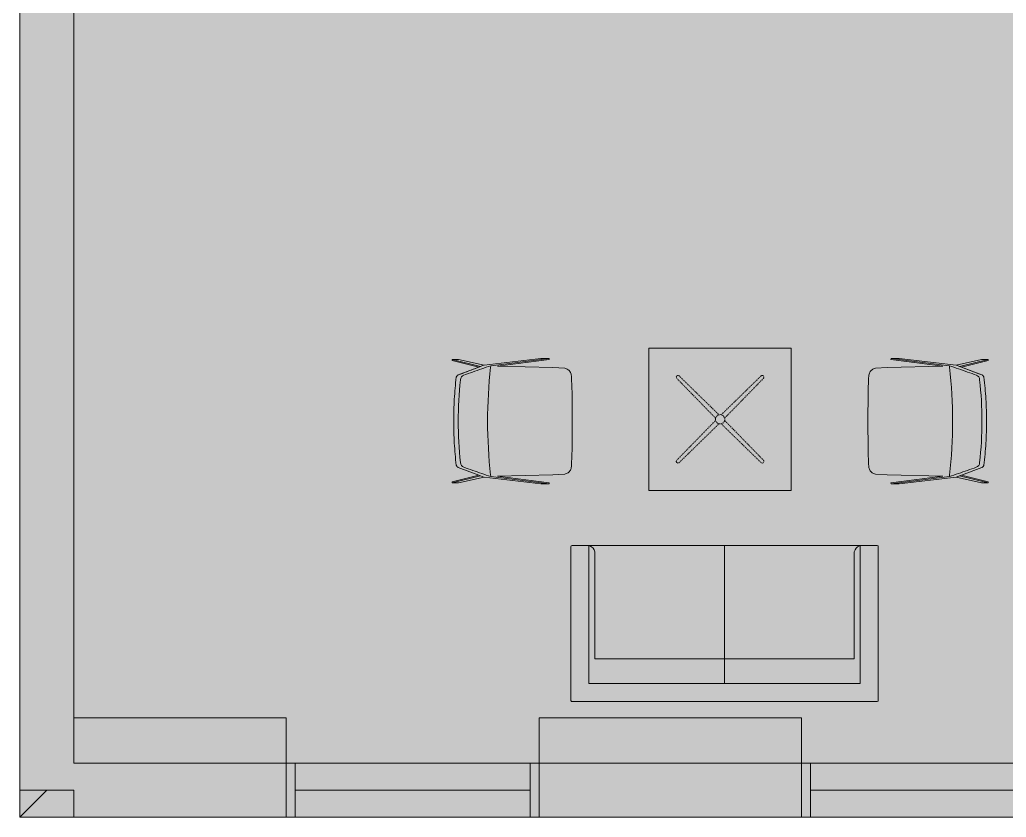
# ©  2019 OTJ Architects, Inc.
# Model space of a CAD drawing. Header units: inches. Extents: x 0 to 1536, y 72 to 1354.
# Drawn here: x 0 to 218.4, y 72 to 248.6 of the extents above; entities that cross this region are included whole.
import ezdxf

# ---------------------------------------------------------------- set-up
doc = ezdxf.new("R2010")
doc.units = ezdxf.units.IN
doc.header["$MEASUREMENT"] = 0
doc.linetypes.add('Dash', pattern=[0.25, 0.125, -0.125])
for name, color, linetype, lineweight in [('1600 K ST 6th Floor-Clean-REVISED_dwg', 8, 'Continuous', 9), ('A-COLS', 52, 'Continuous', 13), ('A-DETL', 90, 'Continuous', 9), ('A-DETL-GENF', 92, 'Continuous', 9), ('A-Glaz-Exst', 7, 'Continuous', 9), ('A-WALL', 113, 'Continuous', 13), ('A-WALL-PATT', 111, 'Continuous', 13), ('I-FURN', 30, 'Continuous', 9), ('I-FURN-HDLN', 30, 'Dash', 9)]:
    doc.layers.add(name, color=color, linetype=linetype, lineweight=lineweight)

# ---------------------------------------------------------------- blocks, each defined once
blk = doc.blocks.new('Table-Coffee-Teknion-BBSTQ_Sina-R2013 - 28 3_8_ High-7072781-Level XX  POWER _ SIGNAL')
at = {"layer": 'I-FURN'}
for p, q in [((15.75, 15.75), (-15.75, 15.75)), ((-15.75, 15.75), (-15.75, -15.75)), ((15.75, -15.75), (15.75, 15.75)), ((-15.75, -15.75), (15.75, -15.75))]:
    blk.add_line(p, q, dxfattribs=at)
at = {"layer": 'I-FURN-HDLN'}
for p, q in [((-1, 0.25), (-9.59, 9.06)), ((-0.25, 1), (-9.06, 9.59)), ((0.25, 1), (9.06, 9.59)), ((1, 0.25), (9.59, 9.06)), ((-1, -0.25), (-9.59, -9.06)), ((-0.25, -1), (-9.06, -9.59)), ((0.25, -1), (9.06, -9.59)), ((1, -0.25), (9.59, -9.06))]:
    blk.add_line(p, q, dxfattribs=at)
for centre, radius, start, end in [((-9.32, 9.32), 0.375, 45.7247, 224.2682), ((9.32, 9.32), 0.375, 315.7318, 134.2753), ((0, 0), 1.03, 0, 180), ((0, 0), 1.03, 180, 0), ((-9.32, -9.32), 0.375, 135.7318, 314.2753), ((9.32, -9.32), 0.375, 225.7247, 44.2682)]:
    blk.add_arc(centre, radius, start, end, dxfattribs=at)
blk = doc.blocks.new('Chair-Lounge-Teknion-STKW_Keele_Wood_Back-2013 - Exposed Wood Back-7072774-Level XX  POWER _ SIGNAL')
at = {"layer": 'I-FURN'}
for p, q in [((-12.13, 6.97), (-13.67, 13.3)), ((-13.41, 13.29), (-13.67, 13.29)), ((-13.67, 13.29), (-13.67, 11.85)), ((-11.98, 7.39), (-13.41, 13.29)), ((11.97, 7.38), (13.41, 13.29)), ((13.41, 13.29), (11.97, 7.38)), ((13.66, 13.29), (12.13, 6.97)), ((13.67, 13.29), (13.41, 13.29)), ((13.67, 11.85), (13.67, 13.29)), ((-13.67, 11.85), (-12.42, 6.21)), ((-10.23, 11.93), (-11.98, 7.39)), ((11.97, 7.38), (10.23, 11.93)), ((12.42, 6.21), (13.67, 11.85)), ((12.41, 6.23), (11.97, 7.38)), ((-12.42, 6.21), (-13.91, -6.37)), ((-13.91, -8.19), (-12.25, 4.7)), ((12.27, 4.72), (13.91, -8.19)), ((13.91, -6.37), (12.42, 6.21)), ((-13.67, -8.22), (-12.19, 3.24)), ((-12.19, 3.24), (-11.86, -9.04)), ((11.86, -9.05), (12.19, 3.24)), ((12.19, 3.24), (13.67, -8.22)), ((-13.91, -6.37), (-13.91, -8.19)), ((13.91, -8.19), (13.91, -6.37)), ((-13.91, -8.19), (-13.67, -8.22)), ((13.67, -8.22), (13.91, -8.19)), ((-11.86, -9.04), (-11.73, -11.66)), ((11.73, -11.66), (11.86, -9.05))]:
    blk.add_line(p, q, dxfattribs=at)
for centre, radius, start, end in [((-9.17, 10.31), 1.1, 88.8625, 160.9321), ((9.17, 10.31), 1.1, 19.0679, 91.1375), ((0.01, -103.95), 109.37, 83.7193, 96.2801)]:
    blk.add_arc(centre, radius, start, end, dxfattribs=at)
for centre, major_axis, ratio, start_param, end_param in [((0, -61.26), (77.88, 0), 0.939693, 1.453053, 1.688539), ((-3.18, -62.49), (0, 67.83), 0.991455, 0.130958, 0.135717), ((3.19, -62.49), (0, 67.83), 0.991482, 6.147737, 6.15223)]:
    blk.add_ellipse(centre, major_axis=major_axis, ratio=ratio, start_param=start_param, end_param=end_param, dxfattribs=at)
for points in [[(-10.23, 11.93), (-10.47, 11.3), (-10.96, 10.04), (-11.69, 8.13), (-12.17, 6.85), (-12.42, 6.21)], [(-9.74, 12.36), (-9.79, 12.33), (-9.88, 12.29), (-10.01, 12.22), (-10.1, 12.14), (-10.17, 12.07), (-10.22, 12), (-10.23, 11.95), (-10.23, 11.93)], [(9.74, 12.36), (8.12, 12.55), (4.88, 12.84), (0, 12.98), (-4.88, 12.84), (-8.12, 12.55), (-9.74, 12.36)], [(10.23, 11.93), (10.23, 11.95), (10.22, 12), (10.17, 12.07), (10.1, 12.15), (10.01, 12.22), (9.88, 12.29), (9.79, 12.33), (9.74, 12.36)], [(-12.28, 4.72), (-12.04, 5.39), (-11.58, 6.73), (-10.89, 8.74), (-10.43, 10.07), (-10.19, 10.73)], [(12.27, 4.72), (12.04, 5.39), (11.59, 6.72), (10.9, 8.7), (10.44, 10.02), (10.21, 10.67)], [(-11.73, -11.66), (-11.7, -11.8), (-11.62, -12.05), (-11.42, -12.4), (-11.14, -12.7), (-10.8, -12.93), (-10.42, -13.08), (-10.15, -13.12), (-10.02, -13.13)], [(10.05, -13.13), (10.19, -13.12), (10.45, -13.07), (10.82, -12.92), (11.15, -12.69), (11.42, -12.39), (11.62, -12.04), (11.7, -11.79), (11.73, -11.66)], [(-10.02, -13.13), (-9.25, -13.17), (-7.72, -13.23), (-6.18, -13.27), (-5.4, -13.28)], [(-5.4, -13.28), (-4.5, -13.29), (-2.7, -13.3), (-0.9, -13.3), (0, -13.3)], [(0, -13.3), (0.9, -13.3), (2.7, -13.3), (4.5, -13.29), (5.4, -13.28)], [(5.4, -13.28), (6.18, -13.27), (7.73, -13.23), (9.28, -13.17), (10.05, -13.13)]]:
    blk.add_open_spline(points, degree=3, dxfattribs=at)
blk = doc.blocks.new('Chair-Lounge-Teknion-STKW_Keele_Wood_Back-2013 - Exposed Wood Back-7088217-Level XX  POWER _ SIGNAL')
at = {"layer": 'I-FURN'}
for p, q in [((-11.86, 9.04), (-11.73, 11.66)), ((11.73, 11.66), (11.86, 9.05)), ((-12.19, -3.24), (-11.86, 9.04)), ((11.86, 9.05), (12.19, -3.24)), ((-13.91, 8.19), (-13.67, 8.22)), ((-13.91, 6.37), (-13.91, 8.19)), ((-13.91, 8.19), (-12.25, -4.7)), ((-13.67, 8.22), (-12.19, -3.24)), ((12.19, -3.24), (13.67, 8.22)), ((12.27, -4.72), (13.91, 8.19)), ((13.67, 8.22), (13.91, 8.19)), ((13.91, 8.19), (13.91, 6.37)), ((-12.42, -6.21), (-13.91, 6.37)), ((13.91, 6.37), (12.42, -6.21)), ((-13.67, -11.85), (-12.42, -6.21)), ((12.41, -6.23), (11.97, -7.38)), ((12.42, -6.21), (13.67, -11.85)), ((-12.13, -6.97), (-13.67, -13.3)), ((-11.98, -7.39), (-13.41, -13.29)), ((-10.23, -11.93), (-11.98, -7.39)), ((11.97, -7.38), (10.23, -11.93)), ((11.97, -7.38), (13.41, -13.29)), ((13.41, -13.29), (11.97, -7.38)), ((13.66, -13.29), (12.13, -6.97)), ((-13.67, -13.29), (-13.67, -11.85)), ((13.67, -11.85), (13.67, -13.29)), ((-13.41, -13.29), (-13.67, -13.29)), ((13.67, -13.29), (13.41, -13.29))]:
    blk.add_line(p, q, dxfattribs=at)
for centre, radius, start, end in [((0.01, 103.95), 109.37, 263.7199, 276.2807), ((-9.17, -10.31), 1.1, 199.0679, 271.1375), ((9.17, -10.31), 1.1, 268.8625, 340.9321)]:
    blk.add_arc(centre, radius, start, end, dxfattribs=at)
for centre, major_axis, ratio, start_param, end_param in [((-3.18, 62.49), (0, 67.83), 0.991455, 3.005875, 3.010635), ((3.19, 62.49), (0, 67.83), 0.991482, 3.272548, 3.277041), ((0, 61.26), (77.88, 0), 0.939693, 4.594646, 4.830132)]:
    blk.add_ellipse(centre, major_axis=major_axis, ratio=ratio, start_param=start_param, end_param=end_param, dxfattribs=at)
for points in [[(-11.73, 11.66), (-11.7, 11.8), (-11.62, 12.05), (-11.42, 12.4), (-11.14, 12.7), (-10.8, 12.93), (-10.42, 13.08), (-10.15, 13.12), (-10.02, 13.13)], [(-10.02, 13.13), (-9.25, 13.17), (-7.72, 13.23), (-6.18, 13.27), (-5.4, 13.28)], [(-5.4, 13.28), (-4.5, 13.29), (-2.7, 13.3), (-0.9, 13.3), (0, 13.3)], [(0, 13.3), (0.9, 13.3), (2.7, 13.3), (4.5, 13.29), (5.4, 13.28)], [(5.4, 13.28), (6.18, 13.27), (7.73, 13.23), (9.28, 13.17), (10.05, 13.13)], [(10.05, 13.13), (10.19, 13.12), (10.45, 13.07), (10.82, 12.92), (11.15, 12.69), (11.42, 12.39), (11.62, 12.04), (11.7, 11.79), (11.73, 11.66)], [(-10.23, -11.93), (-10.47, -11.3), (-10.96, -10.04), (-11.69, -8.13), (-12.17, -6.85), (-12.42, -6.21)], [(-12.28, -4.72), (-12.04, -5.39), (-11.58, -6.73), (-10.89, -8.74), (-10.43, -10.07), (-10.19, -10.73)], [(12.27, -4.72), (12.04, -5.39), (11.59, -6.72), (10.9, -8.7), (10.44, -10.02), (10.21, -10.67)], [(-9.74, -12.36), (-9.79, -12.33), (-9.88, -12.29), (-10.01, -12.22), (-10.1, -12.14), (-10.17, -12.07), (-10.22, -12), (-10.23, -11.95), (-10.23, -11.93)], [(9.74, -12.36), (8.12, -12.55), (4.88, -12.84), (0, -12.98), (-4.88, -12.84), (-8.12, -12.55), (-9.74, -12.36)], [(10.23, -11.93), (10.23, -11.95), (10.22, -12), (10.17, -12.07), (10.1, -12.15), (10.01, -12.22), (9.88, -12.29), (9.79, -12.33), (9.74, -12.36)]]:
    blk.add_open_spline(points, degree=3, dxfattribs=at)
blk = doc.blocks.new('Seating-Lounge_Settee-Teknion-STLA_Infinito-R2013 - Settee-7072772-Level XX  POWER _ SIGNAL')
at = {"layer": 'I-FURN'}
for p, q in [((-34.02, 17.01), (-34.02, -17.01)), ((33.77, 17.26), (-33.77, 17.26)), ((34.02, -17.01), (34.02, 17.01)), ((-30.02, 13.26), (30.02, 13.26)), ((-30.02, -17.26), (-30.02, 13.26)), ((0, -17.26), (0, 13.26)), ((30.02, 13.26), (30.02, -17.26)), ((-28.7, 7.84), (-28.7, -15.91)), ((28.7, 7.84), (-28.7, 7.84)), ((28.7, 7.84), (28.7, -15.91)), ((-33.77, -17.26), (33.77, -17.26))]:
    blk.add_line(p, q, dxfattribs=at)
for centre, radius, start, end in [((-33.77, 17.01), 0.25, 90, 180), ((33.77, 17.01), 0.25, 360, 90), ((-33.77, -17.01), 0.25, 180, 270), ((-30.46, -15.51), 1.8, 289.8454, 347.1609), ((30.46, -15.51), 1.8, 192.8391, 250.1546), ((33.77, -17.01), 0.25, 270, 360)]:
    blk.add_arc(centre, radius, start, end, dxfattribs=at)
blk = doc.blocks.new('perimeter columns - perimeter columns-7228800-Level XX  POWER _ SIGNAL')
at = {"layer": 'A-COLS', "lineweight": 9}
h = blk.add_hatch(color=7, dxfattribs=at)
h.paths.add_polyline_path([(12, 84), (59, 84), (59, 94), (12, 94)], flags=0)
h.paths.add_polyline_path([(115, 84), (173, 84), (173, 94), (115, 94)], flags=0)
h.paths.add_polyline_path([(229, 84), (287, 84), (287, 94), (229, 94)], flags=0)
h.paths.add_polyline_path([(401, 84), (401, 94), (343, 94), (343, 84)], flags=0)
h.paths.add_polyline_path([(457, 84), (515, 84), (515, 94), (457, 94)], flags=0)
h.paths.add_polyline_path([(1184.95, 84), (1184.95, 94), (1159.95, 94), (1159.95, 84), (1179.07, 84)], flags=0)
h.paths.add_polyline_path([(1056.95, 84), (1079.95, 84), (1079.95, 94), (1056.95, 94)], flags=0)
h.paths.add_polyline_path([(1305.95, 84), (1305.95, 94), (1287.95, 94), (1287.95, 84), (1303.33, 84)], flags=0)
h.paths.add_polyline_path([(571, 84), (629, 84), (629, 94), (571, 94)], flags=0)
h.paths.add_polyline_path([(1390.51, 84), (1421.51, 84), (1426.24, 85.3), (1422.09, 94), (1390.51, 94)], flags=0)
h.paths.add_polyline_path([(953.33, 84), (953.95, 84), (953.95, 94), (931.95, 94), (931.95, 84), (941.03, 84)], flags=0)
h.paths.add_polyline_path([(685, 84), (743.95, 84), (743.95, 94), (685, 94), (685, 90.18)], flags=0)
h.paths.add_polyline_path([(838.95, 84), (838.95, 94), (819.95, 94), (819.95, 84), (832.82, 84)], flags=0)
h.paths.add_polyline_path([(1523.01, 178.61), (1524.2, 182.34), (1524.2, 206.47), (1515.95, 206.47), (1515.95, 182.29), (1519.44, 180.47)], flags=0)
h.paths.add_polyline_path([(1515.95, 318.22), (1524.2, 318.22), (1524.2, 348.22), (1515.95, 348.22), (1515.95, 345.4)], flags=0)
h.paths.add_polyline_path([(1524.2, 436.04), (1524.2, 456.04), (1515.95, 456.04), (1515.95, 436.04)], flags=0)
h.paths.add_polyline_path([(1524.2, 551.04), (1524.2, 569.54), (1515.95, 569.54), (1515.95, 551.04)], flags=0)
h.paths.add_polyline_path([(1524.2, 680.5), (1524.2, 704.5), (1515.95, 704.5), (1515.95, 680.5)], flags=0)
h.paths.add_polyline_path([(562.49, 696.5), (574.9, 696.5), (574.9, 704.5), (560.9, 704.5), (560.9, 769.75), (547.9, 769.75), (547.9, 696.5), (560.9, 696.5)], flags=0)
h.paths.add_polyline_path([(1287.27, 696.5), (1301.45, 696.5), (1301.45, 704.5), (1270.45, 704.5), (1270.45, 696.5), (1274.69, 696.5)], flags=0)
h.paths.add_polyline_path([(932.2, 696.5), (952.2, 696.5), (952.2, 704.5), (932.2, 704.5), (932.2, 698.78)], flags=0)
h.paths.add_polyline_path([(832.82, 696.5), (833.7, 696.5), (833.7, 704.5), (815.2, 704.5), (815.2, 696.5), (823.75, 696.5)], flags=0)
h.paths.add_polyline_path([(1410.45, 696.5), (1410.45, 704.5), (1385.45, 704.5), (1385.45, 696.5), (1410.4, 696.5)], flags=0)
h.paths.add_polyline_path([(739.8, 696.5), (739.8, 704.5), (722.81, 704.5), (722.81, 696.5)], flags=0)
h.paths.add_polyline_path([(1182.95, 696.5), (1182.95, 704.5), (1159.7, 704.5), (1159.7, 696.5), (1179.83, 696.5)], flags=0)
h.paths.add_polyline_path([(1075.7, 696.5), (1075.7, 704.5), (1049.7, 704.5), (1049.7, 696.5)], flags=0)
at = {"layer": 'A-COLS', "color": 8, "lineweight": 20}
for p, q in [((12, 94), (12, 84)), ((59, 94), (12, 94)), ((59, 84), (59, 94)), ((115, 94), (115, 84)), ((173, 94), (115, 94)), ((173, 84), (173, 94)), ((12, 84), (59, 84)), ((115, 84), (173, 84))]:
    blk.add_line(p, q, dxfattribs=at)
blk = doc.blocks.new('1600 K ST 6th Floor-Clean-REVISED_dwg-7023626-Level XX  POWER _ SIGNAL')
at = {"layer": 'A-Glaz-Exst'}
for p, q in [((61, 84), (59, 84)), ((59, 84), (115, 84)), ((113, 84), (115, 84)), ((175, 84), (173, 84)), ((173, 84), (229, 84)), ((59, 72), (115, 72)), ((173, 72), (229, 72))]:
    blk.add_line(p, q, dxfattribs=at)
at = {"layer": 'A-Glaz-Exst', "flags": 128}
for points in [[(59, 72), (61, 72), (61, 84)], [(115, 72), (113, 72), (113, 84)], [(173, 72), (175, 72), (175, 84)], [(61, 78), (61, 78), (113, 78), (113, 78), (61, 78), (61, 78), (113, 78)], [(175, 78), (175, 78), (227, 78)], [(227, 78), (175, 78), (175, 78), (227, 78)]]:
    blk.add_lwpolyline(points, dxfattribs=at)
at = {"layer": 'A-WALL-PATT', "color": 7, "lineweight": 9, "flags": 128}
blk.add_lwpolyline([(6, 78), (0, 72)], close=True, dxfattribs=at)

msp = doc.modelspace()

# ---------------------------------------------------------------- hatches: boundary and pattern name
at = {"layer": 'A-DETL-GENF'}
h = msp.add_hatch(color=9, dxfattribs=at)
h.paths.add_polyline_path([(226.89, 72), (229, 72), (229, 94), (251.4, 94), (251.4, 278), (207.4, 278.03), (207.4, 330.67), (206.65, 330.67), (206.65, 332.17), (208.15, 332.17), (208.15, 332.67), (209.65, 332.67), (209.65, 332.17), (211.4, 332.17), (211.4, 368.42), (209.65, 368.42), (209.65, 367.92), (208.15, 367.92), (208.15, 368.42), (206.65, 368.42), (206.65, 369.92), (207.4, 369.92), (207.4, 372.3), (50, 372.3), (50, 288.8), (12, 288.8), (12, 94), (59, 94), (59, 72), (115, 72), (115, 94), (173, 94), (173, 72), (211.4, 72)], flags=0)
h.paths.add_polyline_path([(0, 72), (12, 72), (12, 78), (0, 78), (0, 76.47)], flags=0)
h.paths.add_polyline_path([(140.33, 265.35), (125.37, 265.35), (125.37, 284.85), (162.62, 284.85), (162.62, 265.35)], flags=0)
h.paths.add_polyline_path([(46.5, 292.3), (46.5, 372.3), (12, 372.3), (12, 292.3), (36.48, 292.3)], flags=0)
h.paths.add_polyline_path([(203.4, 378.3), (203.4, 411.67), (200.09, 411.67), (200.09, 415.17), (203.4, 415.17), (203.4, 422.55), (211.4, 422.55), (211.4, 462.55), (203.4, 462.55), (203.4, 466.3), (12, 466.3), (12, 378.3), (166, 378.3), (166, 415.17), (172.09, 415.17), (172.09, 411.67), (169.5, 411.67), (169.5, 378.3), (181.19, 378.3)], flags=0)
h.paths.add_polyline_path([(120.4, 472.3), (122, 472.3), (122, 473.89), (121.25, 473.89), (121.25, 475.39), (122, 475.39), (122, 505.64), (121.25, 505.64), (121.25, 507.14), (122, 507.14), (121.98, 520.87), (103.5, 520.87), (103.5, 537.12), (108.5, 537.12), (108.5, 628.62), (12, 628.62), (12, 472.3), (118.06, 472.3)], flags=0)
h.paths.add_polyline_path([(128.35, 537.12), (203, 537.12), (203, 570.5), (211, 570.5), (211, 612.5), (203, 612.5), (203, 642.5), (114.5, 642.5), (114.5, 537.12), (128, 537.12)], flags=0)
h.paths.add_polyline_path([(108.5, 632.62), (108.5, 656.22), (12, 656.22), (12, 632.62), (92.85, 632.62)], flags=0)
h.paths.add_polyline_path([(203, 650.5), (203, 680.5), (211, 680.5), (211, 722.5), (203, 722.5), (203, 754.28), (114.5, 754.28), (114.5, 650.5), (164.13, 650.5)], flags=0)
h.paths.add_polyline_path([(53.77, 660.11), (108.5, 660.11), (108.5, 754.28), (104, 754.28), (104, 771.47), (120.5, 771.47), (120.5, 799), (120.4, 799), (120.4, 845.5), (12, 845.5), (12, 660.11)], flags=0)
h.paths.add_polyline_path([(400.01, 676.82), (453, 676.82), (453, 757.69), (547.9, 757.69), (547.9, 769.75), (560.9, 769.75), (560.9, 832.75), (550.9, 832.75), (550.9, 878.5), (560.9, 878.5), (560.9, 934.62), (550.9, 934.62), (550.9, 980.37), (560.9, 980.37), (560.9, 1036.5), (550.9, 1036.5), (550.9, 1082.25), (560.9, 1082.25), (560.9, 1138.25), (550.9, 1138.25), (550.9, 1185.37), (560.9, 1185.37), (560.9, 1333.62), (550.9, 1333.62), (550.9, 1341.62), (510.5, 1341.62), (510.5, 1353.62), (454.5, 1353.62), (454.5, 1333.62), (379, 1333.62), (379, 1353.62), (323, 1353.62), (323, 1333.62), (275, 1333.62), (275, 1353.62), (219, 1353.62), (219, 1333.62), (179.5, 1333.62), (179.5, 1353.62), (123.5, 1353.62), (123.5, 1333.62), (84, 1333.62), (84, 1353.62), (28, 1353.62), (28, 1333.62), (12, 1333.62), (12, 1162.37), (22.25, 1162.37), (22.25, 1157.37), (37.25, 1157.37), (37.25, 1107.62), (12, 1107.62), (12, 974.75), (74.5, 974.75), (74.5, 945.5), (114, 945.5), (114, 955.33), (144, 955.33), (144, 945.5), (209.4, 945.5), (209.4, 938.21), (203.4, 938.21), (203.4, 939.5), (173.5, 939.5), (173.5, 907.1), (203.4, 907.1), (203.4, 908.21), (209.4, 908.21), (209.4, 907.1), (289.6, 907.1), (289.6, 762.52), (369, 762.52), (369, 770.52), (395, 770.52), (395, 721.42), (331.1, 721.42), (331.1, 676.82), (395, 676.82)], flags=0)
h.paths.add_polyline_path([(331.1, 725.42), (391.5, 725.42), (391.5, 759.02), (331.1, 759.02), (331.1, 738.05)], flags=0)
h.paths.add_polyline_path([(166, 760.28), (203, 760.28), (203, 793), (168.03, 793), (168.03, 799), (134.03, 799), (134.03, 793), (126.5, 793), (126.5, 771.47), (166, 771.47)], flags=0)
h.paths.add_polyline_path([(120.5, 851.5), (203.4, 851.5), (203.4, 855.97), (202.65, 855.97), (202.65, 857.47), (203.4, 857.47), (203.4, 893.72), (202.65, 893.72), (202.65, 895.22), (203.4, 895.22), (203.4, 903.1), (169.5, 903.1), (169.5, 939.5), (12, 939.5), (12, 851.5), (120.4, 851.5)], flags=0)
h.paths.add_polyline_path([(373.5, 938.5), (373.5, 956.5), (398, 956.5), (398, 938.5)], flags=0)
h.paths.add_polyline_path([(12, 945.5), (70.5, 945.5), (70.5, 970.75), (12, 970.75)], flags=0)
h.paths.add_polyline_path([(182.25, 1126.37), (182.25, 1162.37), (201.75, 1162.37), (201.75, 1126.37)], flags=0)
h.paths.add_polyline_path([(416.75, 1143.25), (398.25, 1143.25), (398.25, 1162.37), (416.75, 1162.37)], flags=0)
h.paths.add_polyline_path([(572.9, 1341.62), (572.9, 1353.62), (566.9, 1353.62), (566.9, 1341.62)], flags=0)
h.paths.add_polyline_path([(0, 1341.62), (12, 1341.62), (12, 1353.62), (0, 1353.62)], flags=0)
at = {"layer": 'A-WALL-PATT', "lineweight": 9}
for points in [[(0, 78), (12, 78), (12, 1341.62), (0, 1341.62), (0, 109.82)], [(59, 72), (59, 84), (12, 84), (12, 72), (45.4, 72)], [(173, 72), (173, 84), (115, 84), (115, 72)]]:
    msp.add_hatch(color=7, dxfattribs=at).paths.add_polyline_path(points, flags=0)

# ---------------------------------------------------------------- linework, layer by layer
at = {"layer": 'A-DETL'}
for p, q in [((0, 1353.62), (0, 72)), ((0, 72), (251.4, 72))]:
    msp.add_line(p, q, dxfattribs=at)
at = {"layer": 'A-WALL', "color": 8, "lineweight": 20}
for p, q in [((12, 84), (12, 1353.62)), ((0, 1341.62), (0, 78)), ((59, 84), (12, 84)), ((59, 72), (59, 84)), ((173, 84), (115, 84)), ((115, 84), (115, 72)), ((173, 72), (173, 84)), ((0, 78), (12, 78)), ((12, 78), (12, 72)), ((12, 72), (59, 72)), ((115, 72), (173, 72))]:
    msp.add_line(p, q, dxfattribs=at)

# ---------------------------------------------------------------- block references
at = {"layer": '1600 K ST 6th Floor-Clean-REVISED_dwg', "color": 7}
msp.add_blockref('1600 K ST 6th Floor-Clean-REVISED_dwg-7023626-Level XX  POWER _ SIGNAL', (0, 0), dxfattribs=at)
at = {"layer": 'A-COLS', "lineweight": 9}
msp.add_blockref('perimeter columns - perimeter columns-7228800-Level XX  POWER _ SIGNAL', (0, 0), dxfattribs=at)
at = {"layer": 'I-FURN'}
for name, p, rotation in [('Table-Coffee-Teknion-BBSTQ_Sina-R2013 - 28 3_8_ High-7072781-Level XX  POWER _ SIGNAL', (155.02, 160.13), 180), ('Chair-Lounge-Teknion-STKW_Keele_Wood_Back-2013 - Exposed Wood Back-7088217-Level XX  POWER _ SIGNAL', (108.98, 159.71), 270.0000000000006), ('Chair-Lounge-Teknion-STKW_Keele_Wood_Back-2013 - Exposed Wood Back-7072774-Level XX  POWER _ SIGNAL', (201.05, 159.71), 269.9999999999998), ('Seating-Lounge_Settee-Teknion-STLA_Infinito-R2013 - Settee-7072772-Level XX  POWER _ SIGNAL', (156.02, 114.89), 180)]:
    msp.add_blockref(name, p, dxfattribs=dict(at, rotation=rotation))

doc.saveas('drawing.dxf')
